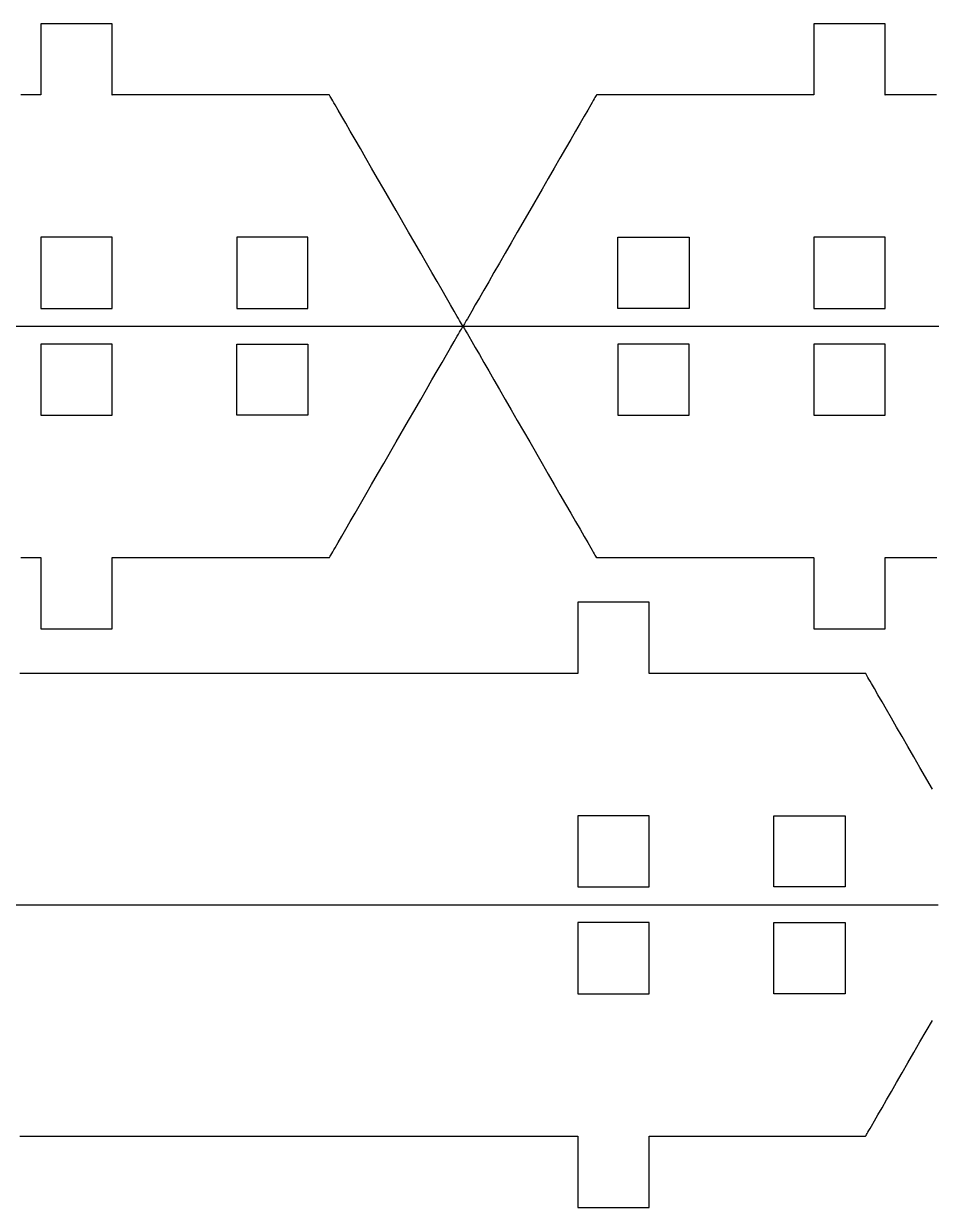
# Model space of a CAD drawing. Header units: millimetres. Extents: x 132 to 771, y 404 to 944.
# Drawn here: x 279.8 to 330.7, y 474.7 to 541.2 of the extents above; entities that cross this region are included whole.
import ezdxf

# ---------------------------------------------------------------- set-up
doc = ezdxf.new("R2010")
doc.units = ezdxf.units.MM
doc.header["$MEASUREMENT"] = 0
doc.layers.get('0').update_dxf_attribs({"linetype": 'CONTINUOUS', "true_color": 0xffffff})

msp = doc.modelspace()

# ---------------------------------------------------------------- linework, layer by layer
at = {"color": 7, "linetype": 'Continuous', "true_color": 0xffffff}
for points in [[(276.662, 524.175), (279.782, 524.175), (282.83, 524.175), (285.775, 524.175), (288.595, 524.175), (289.952, 524.175), (291.267, 524.175), (292.537, 524.175), (293.762, 524.175), (294.937, 524.175), (296.06, 524.175), (297.125, 524.175), (298.13, 524.175), (299.072, 524.175), (299.95, 524.175), (300.76, 524.175), (301.497, 524.175), (302.157, 524.175), (302.742, 524.175), (303.245, 524.175), (303.662, 524.175), (303.995, 524.175), (304.235, 524.175), (304.38, 524.175), (304.43, 524.175), (304.425, 524.185), (304.407, 524.212), (304.382, 524.257), (304.345, 524.32), (304.3, 524.4), (304.245, 524.495), (304.18, 524.607), (304.107, 524.732), (303.937, 525.027), (303.737, 525.372), (303.51, 525.767), (303.257, 526.205), (302.985, 526.68), (302.69, 527.187), (302.38, 527.725), (302.057, 528.285), (301.722, 528.865), (301.38, 529.457), (300.68, 530.67), (299.98, 531.88), (299.637, 532.475), (299.302, 533.052), (298.98, 533.612), (298.67, 534.15), (298.375, 534.657), (298.102, 535.132), (297.85, 535.57), (297.622, 535.962), (297.422, 536.307), (297.252, 536.602), (297.18, 536.727), (297.115, 536.84), (297.06, 536.935), (297.015, 537.012), (296.977, 537.075), (296.952, 537.122), (296.935, 537.15), (296.93, 537.157), (296.92, 537.165), (296.895, 537.165), (296.852, 537.165), (296.792, 537.165), (296.717, 537.165), (296.627, 537.165), (296.405, 537.165), (296.13, 537.165), (295.802, 537.165), (295.432, 537.165), (295.022, 537.165), (294.577, 537.165), (294.1, 537.165), (293.595, 537.165), (293.067, 537.165), (292.522, 537.165), (291.965, 537.165), (290.827, 537.165), (289.687, 537.165), (289.13, 537.165), (288.585, 537.165), (288.057, 537.165), (287.552, 537.165), (287.075, 537.165), (286.627, 537.165), (286.217, 537.165), (285.845, 537.165), (285.52, 537.165), (285.242, 537.165), (285.02, 537.165), (284.93, 537.165), (284.855, 537.165), (284.795, 537.165), (284.75, 537.165), (284.725, 537.165), (284.715, 537.165), (284.725, 537.177), (284.725, 537.21), (284.725, 537.265), (284.725, 537.337), (284.725, 537.427), (284.725, 537.535), (284.725, 537.79), (284.725, 538.092), (284.725, 538.43), (284.725, 538.792), (284.725, 539.165), (284.725, 539.537), (284.725, 539.9), (284.725, 540.237), (284.725, 540.54), (284.725, 540.795), (284.725, 540.902), (284.725, 540.992), (284.725, 541.065), (284.725, 541.12), (284.725, 541.152), (284.725, 541.165), (284.712, 541.165), (284.68, 541.165), (284.625, 541.165), (284.552, 541.165), (284.462, 541.165), (284.355, 541.165), (284.1, 541.165), (283.797, 541.165), (283.46, 541.165), (283.097, 541.165), (282.725, 541.165), (282.352, 541.165), (281.99, 541.165), (281.652, 541.165), (281.35, 541.165), (281.095, 541.165), (280.987, 541.165), (280.897, 541.165), (280.825, 541.165), (280.77, 541.165), (280.737, 541.165), (280.725, 541.165), (280.725, 541.152), (280.725, 541.12), (280.725, 541.065), (280.725, 540.992), (280.725, 540.902), (280.725, 540.795), (280.725, 540.54), (280.725, 540.237), (280.725, 539.9), (280.725, 539.537), (280.725, 539.165), (280.725, 538.792), (280.725, 538.43), (280.725, 538.092), (280.725, 537.79), (280.725, 537.535), (280.725, 537.427), (280.725, 537.337), (280.725, 537.265), (280.725, 537.21), (280.725, 537.177), (280.725, 537.165), (280.71, 537.165), (280.665, 537.165), (280.592, 537.165), (280.49, 537.165), (280.362, 537.165), (280.21, 537.165), (280.03, 537.165), (279.83, 537.165), (279.602, 537.165)], [(331.035, 537.165), (330.69, 537.165), (330.365, 537.165), (330.057, 537.165), (329.77, 537.165), (329.5, 537.165), (329.252, 537.165), (329.027, 537.165), (328.825, 537.165), (328.647, 537.165), (328.492, 537.165), (328.365, 537.165), (328.262, 537.165), (328.19, 537.165), (328.145, 537.165), (328.13, 537.165), (328.137, 537.177), (328.137, 537.21), (328.137, 537.265), (328.137, 537.337), (328.137, 537.427), (328.137, 537.535), (328.137, 537.79), (328.137, 538.092), (328.137, 538.43), (328.137, 538.792), (328.137, 539.165), (328.137, 539.537), (328.137, 539.9), (328.137, 540.237), (328.137, 540.54), (328.137, 540.795), (328.137, 540.902), (328.137, 540.992), (328.137, 541.065), (328.137, 541.12), (328.137, 541.152), (328.137, 541.165), (328.125, 541.165), (328.092, 541.165), (328.037, 541.165), (327.965, 541.165), (327.875, 541.165), (327.767, 541.165), (327.512, 541.165), (327.21, 541.165), (326.872, 541.165), (326.51, 541.165), (326.137, 541.165), (325.765, 541.165), (325.402, 541.165), (325.065, 541.165), (324.762, 541.165), (324.507, 541.165), (324.4, 541.165), (324.31, 541.165), (324.237, 541.165), (324.182, 541.165), (324.15, 541.165), (324.137, 541.165), (324.137, 541.152), (324.137, 541.12), (324.137, 541.065), (324.137, 540.992), (324.137, 540.902), (324.137, 540.795), (324.137, 540.54), (324.137, 540.237), (324.137, 539.9), (324.137, 539.537), (324.137, 539.165), (324.137, 538.792), (324.137, 538.43), (324.137, 538.092), (324.137, 537.79), (324.137, 537.535), (324.137, 537.427), (324.137, 537.337), (324.137, 537.265), (324.137, 537.21), (324.137, 537.177), (324.137, 537.165), (324.127, 537.165), (324.102, 537.165), (324.06, 537.165), (324, 537.165), (323.925, 537.165), (323.835, 537.165), (323.612, 537.165), (323.337, 537.165), (323.01, 537.165), (322.64, 537.165), (322.23, 537.165), (321.782, 537.165), (321.305, 537.165), (320.802, 537.165), (320.275, 537.165), (319.73, 537.165), (319.172, 537.165), (318.032, 537.165), (316.895, 537.165), (316.337, 537.165), (315.792, 537.165), (315.265, 537.165), (314.76, 537.165), (314.282, 537.165), (313.837, 537.165), (313.425, 537.165), (313.055, 537.165), (312.73, 537.165), (312.452, 537.165), (312.23, 537.165), (312.14, 537.165), (312.065, 537.165), (312.007, 537.165), (311.962, 537.165), (311.937, 537.165), (311.927, 537.165), (311.925, 537.155), (311.907, 537.127), (311.882, 537.082), (311.845, 537.02), (311.8, 536.94), (311.745, 536.845), (311.68, 536.732), (311.607, 536.607), (311.437, 536.312), (311.237, 535.965), (311.01, 535.572), (310.757, 535.135), (310.485, 534.66), (310.19, 534.152), (309.88, 533.615), (309.557, 533.055), (309.222, 532.475), (308.88, 531.88), (308.18, 530.67), (307.48, 529.457), (307.137, 528.862), (306.802, 528.282), (306.48, 527.722), (306.17, 527.185), (305.875, 526.677), (305.602, 526.202), (305.35, 525.765), (305.122, 525.37), (304.922, 525.022), (304.752, 524.73), (304.68, 524.602), (304.615, 524.49), (304.56, 524.395), (304.515, 524.315), (304.477, 524.252), (304.452, 524.207), (304.435, 524.177), (304.43, 524.167), (304.435, 524.165), (304.452, 524.137), (304.477, 524.092), (304.515, 524.03), (304.56, 523.95), (304.615, 523.855), (304.68, 523.742), (304.752, 523.617), (304.922, 523.322), (305.122, 522.975), (305.35, 522.582), (305.602, 522.145), (305.875, 521.67), (306.17, 521.162), (306.48, 520.625), (306.802, 520.065), (307.137, 519.485), (307.48, 518.89), (308.18, 517.68), (308.88, 516.467), (309.222, 515.872), (309.557, 515.292), (309.88, 514.732), (310.19, 514.195), (310.485, 513.687), (310.757, 513.212), (311.01, 512.775), (311.237, 512.38), (311.437, 512.032), (311.607, 511.74), (311.68, 511.612), (311.745, 511.5), (311.8, 511.405), (311.845, 511.325), (311.882, 511.262), (311.907, 511.217), (311.925, 511.187), (311.93, 511.177), (311.94, 511.185), (311.965, 511.185), (312.007, 511.185), (312.067, 511.185), (312.142, 511.185), (312.232, 511.185), (312.455, 511.185), (312.73, 511.185), (313.057, 511.185), (313.427, 511.185), (313.837, 511.185), (314.282, 511.185), (314.76, 511.185), (315.265, 511.185), (315.792, 511.185), (316.337, 511.185), (316.895, 511.185), (318.032, 511.185), (319.17, 511.185), (319.727, 511.185), (320.272, 511.185), (320.797, 511.185), (321.302, 511.185), (321.78, 511.185), (322.225, 511.185), (322.635, 511.185), (323.005, 511.185), (323.33, 511.185), (323.605, 511.185), (323.827, 511.185), (323.917, 511.185), (323.99, 511.185), (324.05, 511.185), (324.092, 511.185), (324.117, 511.185), (324.125, 511.185), (324.137, 511.172), (324.137, 511.14), (324.137, 511.085), (324.137, 511.012), (324.137, 510.922), (324.137, 510.815), (324.137, 510.56), (324.137, 510.257), (324.137, 509.92), (324.137, 509.557), (324.137, 509.185), (324.137, 508.812), (324.137, 508.45), (324.137, 508.112), (324.137, 507.81), (324.137, 507.555), (324.137, 507.447), (324.137, 507.357), (324.137, 507.285), (324.137, 507.23), (324.137, 507.197), (324.137, 507.185), (324.15, 507.185), (324.182, 507.185), (324.237, 507.185), (324.31, 507.185), (324.4, 507.185), (324.507, 507.185), (324.762, 507.185), (325.065, 507.185), (325.402, 507.185), (325.765, 507.185), (326.137, 507.185), (326.51, 507.185), (326.872, 507.185), (327.21, 507.185), (327.512, 507.185), (327.767, 507.185), (327.875, 507.185), (327.965, 507.185), (328.037, 507.185), (328.092, 507.185), (328.125, 507.185), (328.137, 507.185), (328.137, 507.197), (328.137, 507.23), (328.137, 507.285), (328.137, 507.357), (328.137, 507.447), (328.137, 507.555), (328.137, 507.81), (328.137, 508.112), (328.137, 508.45), (328.137, 508.812), (328.137, 509.185), (328.137, 509.557), (328.137, 509.92), (328.137, 510.257), (328.137, 510.56), (328.137, 510.815), (328.137, 510.922), (328.137, 511.012), (328.137, 511.085), (328.137, 511.14), (328.137, 511.172), (328.137, 511.185), (328.152, 511.185), (328.197, 511.185), (328.27, 511.185), (328.372, 511.185), (328.5, 511.185), (328.652, 511.185), (328.832, 511.185), (329.032, 511.185), (329.26, 511.185), (329.505, 511.185), (329.775, 511.185), (330.062, 511.185), (330.37, 511.185), (330.695, 511.185), (331.037, 511.185)], [(280.725, 525.175), (280.737, 525.175), (280.77, 525.175), (280.825, 525.175), (280.897, 525.175), (280.987, 525.175), (281.095, 525.175), (281.35, 525.175), (281.652, 525.175), (281.99, 525.175), (282.352, 525.175), (282.725, 525.175), (283.097, 525.175), (283.46, 525.175), (283.797, 525.175), (284.1, 525.175), (284.355, 525.175), (284.462, 525.175), (284.552, 525.175), (284.625, 525.175), (284.68, 525.175), (284.712, 525.175), (284.725, 525.175), (284.725, 525.187), (284.725, 525.22), (284.725, 525.275), (284.725, 525.347), (284.725, 525.437), (284.725, 525.545), (284.725, 525.8), (284.725, 526.102), (284.725, 526.44), (284.725, 526.802), (284.725, 527.175), (284.725, 527.547), (284.725, 527.91), (284.725, 528.247), (284.725, 528.55), (284.725, 528.805), (284.725, 528.912), (284.725, 529.002), (284.725, 529.075), (284.725, 529.13), (284.725, 529.162), (284.725, 529.175), (284.712, 529.175), (284.68, 529.175), (284.625, 529.175), (284.552, 529.175), (284.462, 529.175), (284.355, 529.175), (284.1, 529.175), (283.797, 529.175), (283.46, 529.175), (283.097, 529.175), (282.725, 529.175), (282.352, 529.175), (281.99, 529.175), (281.652, 529.175), (281.35, 529.175), (281.095, 529.175), (280.987, 529.175), (280.897, 529.175), (280.825, 529.175), (280.77, 529.175), (280.737, 529.175), (280.725, 529.175), (280.725, 529.162), (280.725, 529.13), (280.725, 529.075), (280.725, 529.002), (280.725, 528.912), (280.725, 528.805), (280.725, 528.55), (280.725, 528.247), (280.725, 527.91), (280.725, 527.547), (280.725, 527.175), (280.725, 526.802), (280.725, 526.44), (280.725, 526.102), (280.725, 525.8), (280.725, 525.545), (280.725, 525.437), (280.725, 525.347), (280.725, 525.275), (280.725, 525.22), (280.725, 525.187), (280.725, 525.175)], [(295.725, 525.175), (295.725, 525.187), (295.725, 525.22), (295.725, 525.275), (295.725, 525.347), (295.725, 525.437), (295.725, 525.545), (295.725, 525.8), (295.725, 526.102), (295.725, 526.44), (295.725, 526.802), (295.725, 527.175), (295.725, 527.547), (295.725, 527.91), (295.725, 528.247), (295.725, 528.55), (295.725, 528.805), (295.725, 528.912), (295.725, 529.002), (295.725, 529.075), (295.725, 529.13), (295.725, 529.162), (295.725, 529.175), (295.712, 529.175), (295.68, 529.175), (295.625, 529.175), (295.552, 529.175), (295.462, 529.175), (295.355, 529.175), (295.1, 529.175), (294.797, 529.175), (294.46, 529.175), (294.097, 529.175), (293.725, 529.175), (293.352, 529.175), (292.99, 529.175), (292.652, 529.175), (292.35, 529.175), (292.095, 529.175), (291.987, 529.175), (291.897, 529.175), (291.825, 529.175), (291.77, 529.175), (291.737, 529.175), (291.725, 529.175), (291.725, 529.162), (291.725, 529.13), (291.725, 529.075), (291.725, 529.002), (291.725, 528.912), (291.725, 528.805), (291.725, 528.55), (291.725, 528.247), (291.725, 527.91), (291.725, 527.547), (291.725, 527.175), (291.725, 526.802), (291.725, 526.44), (291.725, 526.102), (291.725, 525.8), (291.725, 525.545), (291.725, 525.437), (291.725, 525.347), (291.725, 525.275), (291.725, 525.22), (291.725, 525.187), (291.725, 525.175), (291.737, 525.175), (291.77, 525.175), (291.825, 525.175), (291.897, 525.175), (291.987, 525.175), (292.095, 525.175), (292.35, 525.175), (292.652, 525.175), (292.99, 525.175), (293.352, 525.175), (293.725, 525.175), (294.097, 525.175), (294.46, 525.175), (294.797, 525.175), (295.1, 525.175), (295.355, 525.175), (295.462, 525.175), (295.552, 525.175), (295.625, 525.175), (295.68, 525.175), (295.712, 525.175), (295.725, 525.175)], [(313.137, 525.175), (313.137, 525.187), (313.137, 525.22), (313.137, 525.275), (313.137, 525.347), (313.137, 525.437), (313.137, 525.545), (313.137, 525.8), (313.137, 526.102), (313.137, 526.44), (313.137, 526.802), (313.137, 527.175), (313.137, 527.547), (313.137, 527.91), (313.137, 528.247), (313.137, 528.55), (313.137, 528.805), (313.137, 528.912), (313.137, 529.002), (313.137, 529.075), (313.137, 529.13), (313.137, 529.162), (313.137, 529.175), (313.15, 529.175), (313.182, 529.175), (313.237, 529.175), (313.31, 529.175), (313.4, 529.175), (313.507, 529.175), (313.762, 529.175), (314.065, 529.175), (314.402, 529.175), (314.765, 529.175), (315.137, 529.175), (315.51, 529.175), (315.872, 529.175), (316.21, 529.175), (316.512, 529.175), (316.767, 529.175), (316.875, 529.175), (316.965, 529.175), (317.037, 529.175), (317.092, 529.175), (317.125, 529.175), (317.137, 529.175), (317.137, 529.162), (317.137, 529.13), (317.137, 529.075), (317.137, 529.002), (317.137, 528.912), (317.137, 528.805), (317.137, 528.55), (317.137, 528.247), (317.137, 527.91), (317.137, 527.547), (317.137, 527.175), (317.137, 526.802), (317.137, 526.44), (317.137, 526.102), (317.137, 525.8), (317.137, 525.545), (317.137, 525.437), (317.137, 525.347), (317.137, 525.275), (317.137, 525.22), (317.137, 525.187), (317.137, 525.175), (317.125, 525.175), (317.092, 525.175), (317.037, 525.175), (316.965, 525.175), (316.875, 525.175), (316.767, 525.175), (316.512, 525.175), (316.21, 525.175), (315.872, 525.175), (315.51, 525.175), (315.137, 525.175), (314.765, 525.175), (314.402, 525.175), (314.065, 525.175), (313.762, 525.175), (313.507, 525.175), (313.4, 525.175), (313.31, 525.175), (313.237, 525.175), (313.182, 525.175), (313.15, 525.175), (313.137, 525.175)], [(324.137, 525.175), (324.15, 525.175), (324.182, 525.175), (324.237, 525.175), (324.31, 525.175), (324.4, 525.175), (324.507, 525.175), (324.762, 525.175), (325.065, 525.175), (325.402, 525.175), (325.765, 525.175), (326.137, 525.175), (326.51, 525.175), (326.872, 525.175), (327.21, 525.175), (327.512, 525.175), (327.767, 525.175), (327.875, 525.175), (327.965, 525.175), (328.037, 525.175), (328.092, 525.175), (328.125, 525.175), (328.137, 525.175), (328.137, 525.187), (328.137, 525.22), (328.137, 525.275), (328.137, 525.347), (328.137, 525.437), (328.137, 525.545), (328.137, 525.8), (328.137, 526.102), (328.137, 526.44), (328.137, 526.802), (328.137, 527.175), (328.137, 527.547), (328.137, 527.91), (328.137, 528.247), (328.137, 528.55), (328.137, 528.805), (328.137, 528.912), (328.137, 529.002), (328.137, 529.075), (328.137, 529.13), (328.137, 529.162), (328.137, 529.175), (328.125, 529.175), (328.092, 529.175), (328.037, 529.175), (327.965, 529.175), (327.875, 529.175), (327.767, 529.175), (327.512, 529.175), (327.21, 529.175), (326.872, 529.175), (326.51, 529.175), (326.137, 529.175), (325.765, 529.175), (325.402, 529.175), (325.065, 529.175), (324.762, 529.175), (324.507, 529.175), (324.4, 529.175), (324.31, 529.175), (324.237, 529.175), (324.182, 529.175), (324.15, 529.175), (324.137, 529.175), (324.137, 529.162), (324.137, 529.13), (324.137, 529.075), (324.137, 529.002), (324.137, 528.912), (324.137, 528.805), (324.137, 528.55), (324.137, 528.247), (324.137, 527.91), (324.137, 527.547), (324.137, 527.175), (324.137, 526.802), (324.137, 526.44), (324.137, 526.102), (324.137, 525.8), (324.137, 525.545), (324.137, 525.437), (324.137, 525.347), (324.137, 525.275), (324.137, 525.22), (324.137, 525.187), (324.137, 525.175)], [(279.6, 511.185), (279.825, 511.185), (280.027, 511.185), (280.205, 511.185), (280.36, 511.185), (280.487, 511.185), (280.587, 511.185), (280.66, 511.185), (280.705, 511.185), (280.72, 511.185), (280.725, 511.172), (280.725, 511.14), (280.725, 511.085), (280.725, 511.012), (280.725, 510.922), (280.725, 510.815), (280.725, 510.56), (280.725, 510.257), (280.725, 509.92), (280.725, 509.557), (280.725, 509.185), (280.725, 508.812), (280.725, 508.45), (280.725, 508.112), (280.725, 507.81), (280.725, 507.555), (280.725, 507.447), (280.725, 507.357), (280.725, 507.285), (280.725, 507.23), (280.725, 507.197), (280.725, 507.185), (280.737, 507.185), (280.77, 507.185), (280.825, 507.185), (280.897, 507.185), (280.987, 507.185), (281.095, 507.185), (281.35, 507.185), (281.652, 507.185), (281.99, 507.185), (282.352, 507.185), (282.725, 507.185), (283.097, 507.185), (283.46, 507.185), (283.797, 507.185), (284.1, 507.185), (284.355, 507.185), (284.462, 507.185), (284.552, 507.185), (284.625, 507.185), (284.68, 507.185), (284.712, 507.185), (284.725, 507.185), (284.725, 507.197), (284.725, 507.23), (284.725, 507.285), (284.725, 507.357), (284.725, 507.447), (284.725, 507.555), (284.725, 507.81), (284.725, 508.112), (284.725, 508.45), (284.725, 508.812), (284.725, 509.185), (284.725, 509.557), (284.725, 509.92), (284.725, 510.257), (284.725, 510.56), (284.725, 510.815), (284.725, 510.922), (284.725, 511.012), (284.725, 511.085), (284.725, 511.14), (284.725, 511.172), (284.725, 511.185), (284.735, 511.185), (284.76, 511.185), (284.802, 511.185), (284.862, 511.185), (284.937, 511.185), (285.027, 511.185), (285.25, 511.185), (285.525, 511.185), (285.852, 511.185), (286.222, 511.185), (286.632, 511.185), (287.077, 511.185), (287.555, 511.185), (288.06, 511.185), (288.587, 511.185), (289.13, 511.185), (289.69, 511.185), (290.827, 511.185), (291.965, 511.185), (292.522, 511.185), (293.067, 511.185), (293.595, 511.185), (294.097, 511.185), (294.575, 511.185), (295.022, 511.185), (295.432, 511.185), (295.802, 511.185), (296.127, 511.185), (296.402, 511.185), (296.625, 511.185), (296.715, 511.185), (296.79, 511.185), (296.85, 511.185), (296.892, 511.185), (296.917, 511.185), (296.927, 511.185), (296.935, 511.195), (296.952, 511.222), (296.977, 511.267), (297.015, 511.33), (297.06, 511.41), (297.115, 511.505), (297.18, 511.617), (297.252, 511.742), (297.422, 512.037), (297.622, 512.382), (297.85, 512.777), (298.102, 513.215), (298.375, 513.69), (298.67, 514.197), (298.98, 514.735), (299.302, 515.295), (299.637, 515.875), (299.98, 516.467), (300.68, 517.68), (301.38, 518.89), (301.722, 519.485), (302.057, 520.062), (302.38, 520.622), (302.69, 521.16), (302.985, 521.667), (303.257, 522.142), (303.51, 522.58), (303.737, 522.972), (303.937, 523.317), (304.107, 523.612), (304.18, 523.737), (304.245, 523.85), (304.3, 523.945), (304.345, 524.022), (304.382, 524.085), (304.407, 524.132), (304.425, 524.16), (304.43, 524.167), (304.48, 524.175), (304.625, 524.175), (304.865, 524.175), (305.197, 524.175), (305.615, 524.175), (306.117, 524.175), (306.702, 524.175), (307.362, 524.175), (308.1, 524.175), (308.91, 524.175), (309.787, 524.175), (310.73, 524.175), (311.735, 524.175), (312.8, 524.175), (313.922, 524.175), (315.097, 524.175), (316.322, 524.175), (317.592, 524.175), (318.907, 524.175), (320.265, 524.175), (323.085, 524.175), (326.03, 524.175), (329.077, 524.175), (332.197, 524.175)], [(284.725, 523.175), (284.712, 523.175), (284.68, 523.175), (284.625, 523.175), (284.552, 523.175), (284.462, 523.175), (284.355, 523.175), (284.1, 523.175), (283.797, 523.175), (283.46, 523.175), (283.097, 523.175), (282.725, 523.175), (282.352, 523.175), (281.99, 523.175), (281.652, 523.175), (281.35, 523.175), (281.095, 523.175), (280.987, 523.175), (280.897, 523.175), (280.825, 523.175), (280.77, 523.175), (280.737, 523.175), (280.725, 523.175), (280.725, 523.162), (280.725, 523.13), (280.725, 523.075), (280.725, 523.002), (280.725, 522.912), (280.725, 522.805), (280.725, 522.55), (280.725, 522.247), (280.725, 521.91), (280.725, 521.547), (280.725, 521.175), (280.725, 520.802), (280.725, 520.44), (280.725, 520.102), (280.725, 519.8), (280.725, 519.545), (280.725, 519.437), (280.725, 519.347), (280.725, 519.275), (280.725, 519.22), (280.725, 519.187), (280.725, 519.175), (280.737, 519.175), (280.77, 519.175), (280.825, 519.175), (280.897, 519.175), (280.987, 519.175), (281.095, 519.175), (281.35, 519.175), (281.652, 519.175), (281.99, 519.175), (282.352, 519.175), (282.725, 519.175), (283.097, 519.175), (283.46, 519.175), (283.797, 519.175), (284.1, 519.175), (284.355, 519.175), (284.462, 519.175), (284.552, 519.175), (284.625, 519.175), (284.68, 519.175), (284.712, 519.175), (284.725, 519.175), (284.725, 519.187), (284.725, 519.22), (284.725, 519.275), (284.725, 519.347), (284.725, 519.437), (284.725, 519.545), (284.725, 519.8), (284.725, 520.102), (284.725, 520.44), (284.725, 520.802), (284.725, 521.175), (284.725, 521.547), (284.725, 521.91), (284.725, 522.247), (284.725, 522.55), (284.725, 522.805), (284.725, 522.912), (284.725, 523.002), (284.725, 523.075), (284.725, 523.13), (284.725, 523.162), (284.725, 523.175)], [(295.725, 523.175), (295.725, 523.162), (295.725, 523.13), (295.725, 523.075), (295.725, 523.002), (295.725, 522.912), (295.725, 522.805), (295.725, 522.55), (295.725, 522.247), (295.725, 521.91), (295.725, 521.547), (295.725, 521.175), (295.725, 520.802), (295.725, 520.44), (295.725, 520.102), (295.725, 519.8), (295.725, 519.545), (295.725, 519.437), (295.725, 519.347), (295.725, 519.275), (295.725, 519.22), (295.725, 519.187), (295.725, 519.175), (295.712, 519.175), (295.68, 519.175), (295.625, 519.175), (295.552, 519.175), (295.462, 519.175), (295.355, 519.175), (295.1, 519.175), (294.797, 519.175), (294.46, 519.175), (294.097, 519.175), (293.725, 519.175), (293.352, 519.175), (292.99, 519.175), (292.652, 519.175), (292.35, 519.175), (292.095, 519.175), (291.987, 519.175), (291.897, 519.175), (291.825, 519.175), (291.77, 519.175), (291.737, 519.175), (291.725, 519.175), (291.725, 519.187), (291.725, 519.22), (291.725, 519.275), (291.725, 519.347), (291.725, 519.437), (291.725, 519.545), (291.725, 519.8), (291.725, 520.102), (291.725, 520.44), (291.725, 520.802), (291.725, 521.175), (291.725, 521.547), (291.725, 521.91), (291.725, 522.247), (291.725, 522.55), (291.725, 522.805), (291.725, 522.912), (291.725, 523.002), (291.725, 523.075), (291.725, 523.13), (291.725, 523.162), (291.725, 523.175), (291.737, 523.175), (291.77, 523.175), (291.825, 523.175), (291.897, 523.175), (291.987, 523.175), (292.095, 523.175), (292.35, 523.175), (292.652, 523.175), (292.99, 523.175), (293.352, 523.175), (293.725, 523.175), (294.097, 523.175), (294.46, 523.175), (294.797, 523.175), (295.1, 523.175), (295.355, 523.175), (295.462, 523.175), (295.552, 523.175), (295.625, 523.175), (295.68, 523.175), (295.712, 523.175), (295.725, 523.175)], [(313.137, 523.175), (313.137, 523.162), (313.137, 523.13), (313.137, 523.075), (313.137, 523.002), (313.137, 522.912), (313.137, 522.805), (313.137, 522.55), (313.137, 522.247), (313.137, 521.91), (313.137, 521.547), (313.137, 521.175), (313.137, 520.802), (313.137, 520.44), (313.137, 520.102), (313.137, 519.8), (313.137, 519.545), (313.137, 519.437), (313.137, 519.347), (313.137, 519.275), (313.137, 519.22), (313.137, 519.187), (313.137, 519.175), (313.15, 519.175), (313.182, 519.175), (313.237, 519.175), (313.31, 519.175), (313.4, 519.175), (313.507, 519.175), (313.762, 519.175), (314.065, 519.175), (314.402, 519.175), (314.765, 519.175), (315.137, 519.175), (315.51, 519.175), (315.872, 519.175), (316.21, 519.175), (316.512, 519.175), (316.767, 519.175), (316.875, 519.175), (316.965, 519.175), (317.037, 519.175), (317.092, 519.175), (317.125, 519.175), (317.137, 519.175), (317.137, 519.187), (317.137, 519.22), (317.137, 519.275), (317.137, 519.347), (317.137, 519.437), (317.137, 519.545), (317.137, 519.8), (317.137, 520.102), (317.137, 520.44), (317.137, 520.802), (317.137, 521.175), (317.137, 521.547), (317.137, 521.91), (317.137, 522.247), (317.137, 522.55), (317.137, 522.805), (317.137, 522.912), (317.137, 523.002), (317.137, 523.075), (317.137, 523.13), (317.137, 523.162), (317.137, 523.175), (317.125, 523.175), (317.092, 523.175), (317.037, 523.175), (316.965, 523.175), (316.875, 523.175), (316.767, 523.175), (316.512, 523.175), (316.21, 523.175), (315.872, 523.175), (315.51, 523.175), (315.137, 523.175), (314.765, 523.175), (314.402, 523.175), (314.065, 523.175), (313.762, 523.175), (313.507, 523.175), (313.4, 523.175), (313.31, 523.175), (313.237, 523.175), (313.182, 523.175), (313.15, 523.175), (313.137, 523.175)], [(328.137, 523.175), (328.125, 523.175), (328.092, 523.175), (328.037, 523.175), (327.965, 523.175), (327.875, 523.175), (327.767, 523.175), (327.512, 523.175), (327.21, 523.175), (326.872, 523.175), (326.51, 523.175), (326.137, 523.175), (325.765, 523.175), (325.402, 523.175), (325.065, 523.175), (324.762, 523.175), (324.507, 523.175), (324.4, 523.175), (324.31, 523.175), (324.237, 523.175), (324.182, 523.175), (324.15, 523.175), (324.137, 523.175), (324.137, 523.162), (324.137, 523.13), (324.137, 523.075), (324.137, 523.002), (324.137, 522.912), (324.137, 522.805), (324.137, 522.55), (324.137, 522.247), (324.137, 521.91), (324.137, 521.547), (324.137, 521.175), (324.137, 520.802), (324.137, 520.44), (324.137, 520.102), (324.137, 519.8), (324.137, 519.545), (324.137, 519.437), (324.137, 519.347), (324.137, 519.275), (324.137, 519.22), (324.137, 519.187), (324.137, 519.175), (324.15, 519.175), (324.182, 519.175), (324.237, 519.175), (324.31, 519.175), (324.4, 519.175), (324.507, 519.175), (324.762, 519.175), (325.065, 519.175), (325.402, 519.175), (325.765, 519.175), (326.137, 519.175), (326.51, 519.175), (326.872, 519.175), (327.21, 519.175), (327.512, 519.175), (327.767, 519.175), (327.875, 519.175), (327.965, 519.175), (328.037, 519.175), (328.092, 519.175), (328.125, 519.175), (328.137, 519.175), (328.137, 519.187), (328.137, 519.22), (328.137, 519.275), (328.137, 519.347), (328.137, 519.437), (328.137, 519.545), (328.137, 519.8), (328.137, 520.102), (328.137, 520.44), (328.137, 520.802), (328.137, 521.175), (328.137, 521.547), (328.137, 521.91), (328.137, 522.247), (328.137, 522.55), (328.137, 522.805), (328.137, 522.912), (328.137, 523.002), (328.137, 523.075), (328.137, 523.13), (328.137, 523.162), (328.137, 523.175)], [(330.797, 498.192), (330.097, 499.402), (329.755, 499.997), (329.42, 500.575), (329.097, 501.135), (328.787, 501.672), (328.492, 502.18), (328.22, 502.655), (327.967, 503.092), (327.74, 503.485), (327.54, 503.83), (327.37, 504.125), (327.297, 504.25), (327.232, 504.362), (327.177, 504.457), (327.132, 504.535), (327.095, 504.597), (327.07, 504.645), (327.052, 504.672), (327.047, 504.68), (327.037, 504.687), (327.012, 504.687), (326.97, 504.687), (326.91, 504.687), (326.837, 504.687), (326.747, 504.687), (326.525, 504.687), (326.25, 504.687), (325.925, 504.687), (325.557, 504.687), (325.147, 504.687), (324.702, 504.687), (324.227, 504.687), (323.725, 504.687), (323.2, 504.687), (322.657, 504.687), (322.102, 504.687), (320.967, 504.687), (319.832, 504.687), (319.277, 504.687), (318.735, 504.687), (318.21, 504.687), (317.707, 504.687), (317.23, 504.687), (316.785, 504.687), (316.377, 504.687), (316.007, 504.687), (315.682, 504.687), (315.407, 504.687), (315.185, 504.687), (315.095, 504.687), (315.02, 504.687), (314.96, 504.687), (314.917, 504.687), (314.89, 504.687), (314.882, 504.687), (314.89, 504.7), (314.89, 504.732), (314.89, 504.787), (314.89, 504.86), (314.89, 504.95), (314.89, 505.057), (314.89, 505.312), (314.89, 505.615), (314.89, 505.952), (314.89, 506.315), (314.89, 506.687), (314.89, 507.06), (314.89, 507.422), (314.89, 507.76), (314.89, 508.062), (314.89, 508.317), (314.89, 508.425), (314.89, 508.515), (314.89, 508.587), (314.89, 508.642), (314.89, 508.675), (314.89, 508.687), (314.877, 508.687), (314.845, 508.687), (314.79, 508.687), (314.717, 508.687), (314.627, 508.687), (314.52, 508.687), (314.265, 508.687), (313.962, 508.687), (313.625, 508.687), (313.262, 508.687), (312.89, 508.687), (312.517, 508.687), (312.155, 508.687), (311.817, 508.687), (311.515, 508.687), (311.26, 508.687), (311.152, 508.687), (311.062, 508.687), (310.99, 508.687), (310.935, 508.687), (310.902, 508.687), (310.89, 508.687), (310.89, 508.675), (310.89, 508.642), (310.89, 508.587), (310.89, 508.515), (310.89, 508.425), (310.89, 508.317), (310.89, 508.062), (310.89, 507.76), (310.89, 507.422), (310.89, 507.06), (310.89, 506.687), (310.89, 506.315), (310.89, 505.952), (310.89, 505.615), (310.89, 505.312), (310.89, 505.057), (310.89, 504.95), (310.89, 504.86), (310.89, 504.787), (310.89, 504.732), (310.89, 504.7), (310.89, 504.687), (310.867, 504.687), (310.797, 504.687), (310.682, 504.687), (310.525, 504.687), (310.327, 504.687), (310.087, 504.687), (309.81, 504.687), (309.497, 504.687), (309.147, 504.687), (308.762, 504.687), (308.345, 504.687), (307.897, 504.687), (307.42, 504.687), (306.912, 504.687), (306.38, 504.687), (305.822, 504.687), (305.242, 504.687), (304.637, 504.687), (304.012, 504.687), (303.37, 504.687), (302.707, 504.687), (302.03, 504.687), (300.63, 504.687), (299.182, 504.687), (297.7, 504.687), (296.195, 504.687), (294.675, 504.687), (293.157, 504.687), (291.652, 504.687), (290.17, 504.687), (288.722, 504.687), (287.322, 504.687), (286.645, 504.687), (285.982, 504.687), (285.34, 504.687), (284.715, 504.687), (284.11, 504.687), (283.527, 504.687), (282.97, 504.687), (282.437, 504.687), (281.932, 504.687), (281.455, 504.687), (281.005, 504.687), (280.59, 504.687), (280.205, 504.687), (279.855, 504.687), (279.54, 504.687)], [(310.89, 492.697), (310.902, 492.697), (310.935, 492.697), (310.99, 492.697), (311.062, 492.697), (311.152, 492.697), (311.26, 492.697), (311.515, 492.697), (311.817, 492.697), (312.155, 492.697), (312.517, 492.697), (312.89, 492.697), (313.262, 492.697), (313.625, 492.697), (313.962, 492.697), (314.265, 492.697), (314.52, 492.697), (314.627, 492.697), (314.717, 492.697), (314.79, 492.697), (314.845, 492.697), (314.877, 492.697), (314.89, 492.697), (314.89, 492.71), (314.89, 492.742), (314.89, 492.797), (314.89, 492.87), (314.89, 492.96), (314.89, 493.067), (314.89, 493.322), (314.89, 493.625), (314.89, 493.962), (314.89, 494.325), (314.89, 494.697), (314.89, 495.07), (314.89, 495.432), (314.89, 495.77), (314.89, 496.072), (314.89, 496.327), (314.89, 496.435), (314.89, 496.525), (314.89, 496.597), (314.89, 496.652), (314.89, 496.685), (314.89, 496.697), (314.877, 496.697), (314.845, 496.697), (314.79, 496.697), (314.717, 496.697), (314.627, 496.697), (314.52, 496.697), (314.265, 496.697), (313.962, 496.697), (313.625, 496.697), (313.262, 496.697), (312.89, 496.697), (312.517, 496.697), (312.155, 496.697), (311.817, 496.697), (311.515, 496.697), (311.26, 496.697), (311.152, 496.697), (311.062, 496.697), (310.99, 496.697), (310.935, 496.697), (310.902, 496.697), (310.89, 496.697), (310.89, 496.685), (310.89, 496.652), (310.89, 496.597), (310.89, 496.525), (310.89, 496.435), (310.89, 496.327), (310.89, 496.072), (310.89, 495.77), (310.89, 495.432), (310.89, 495.07), (310.89, 494.697), (310.89, 494.325), (310.89, 493.962), (310.89, 493.625), (310.89, 493.322), (310.89, 493.067), (310.89, 492.96), (310.89, 492.87), (310.89, 492.797), (310.89, 492.742), (310.89, 492.71), (310.89, 492.697)], [(325.89, 496.697), (325.89, 496.685), (325.89, 496.652), (325.89, 496.597), (325.89, 496.525), (325.89, 496.435), (325.89, 496.327), (325.89, 496.072), (325.89, 495.77), (325.89, 495.432), (325.89, 495.07), (325.89, 494.697), (325.89, 494.325), (325.89, 493.962), (325.89, 493.625), (325.89, 493.322), (325.89, 493.067), (325.89, 492.96), (325.89, 492.87), (325.89, 492.797), (325.89, 492.742), (325.89, 492.71), (325.89, 492.697), (325.877, 492.697), (325.845, 492.697), (325.79, 492.697), (325.717, 492.697), (325.627, 492.697), (325.52, 492.697), (325.265, 492.697), (324.962, 492.697), (324.625, 492.697), (324.262, 492.697), (323.89, 492.697), (323.517, 492.697), (323.155, 492.697), (322.817, 492.697), (322.515, 492.697), (322.26, 492.697), (322.152, 492.697), (322.062, 492.697), (321.99, 492.697), (321.935, 492.697), (321.902, 492.697), (321.89, 492.697), (321.89, 492.71), (321.89, 492.742), (321.89, 492.797), (321.89, 492.87), (321.89, 492.96), (321.89, 493.067), (321.89, 493.322), (321.89, 493.625), (321.89, 493.962), (321.89, 494.325), (321.89, 494.697), (321.89, 495.07), (321.89, 495.432), (321.89, 495.77), (321.89, 496.072), (321.89, 496.327), (321.89, 496.435), (321.89, 496.525), (321.89, 496.597), (321.89, 496.652), (321.89, 496.685), (321.89, 496.697), (321.902, 496.697), (321.935, 496.697), (321.99, 496.697), (322.062, 496.697), (322.152, 496.697), (322.26, 496.697), (322.515, 496.697), (322.817, 496.697), (323.155, 496.697), (323.517, 496.697), (323.89, 496.697), (324.262, 496.697), (324.625, 496.697), (324.962, 496.697), (325.265, 496.697), (325.52, 496.697), (325.627, 496.697), (325.717, 496.697), (325.79, 496.697), (325.845, 496.697), (325.877, 496.697), (325.89, 496.697)], [(276.597, 491.697), (280.037, 491.697), (283.595, 491.697), (287.24, 491.697), (290.945, 491.697), (294.677, 491.697), (298.41, 491.697), (302.115, 491.697), (305.76, 491.697), (309.317, 491.697), (312.757, 491.697), (314.425, 491.697), (316.052, 491.697), (317.637, 491.697), (319.172, 491.697), (320.657, 491.697), (322.087, 491.697), (323.46, 491.697), (324.77, 491.697), (326.015, 491.697), (327.187, 491.697), (328.29, 491.697), (329.315, 491.697), (330.26, 491.697), (331.12, 491.697)], [(314.89, 490.697), (314.877, 490.697), (314.845, 490.697), (314.79, 490.697), (314.717, 490.697), (314.627, 490.697), (314.52, 490.697), (314.265, 490.697), (313.962, 490.697), (313.625, 490.697), (313.262, 490.697), (312.89, 490.697), (312.517, 490.697), (312.155, 490.697), (311.817, 490.697), (311.515, 490.697), (311.26, 490.697), (311.152, 490.697), (311.062, 490.697), (310.99, 490.697), (310.935, 490.697), (310.902, 490.697), (310.89, 490.697), (310.89, 490.685), (310.89, 490.652), (310.89, 490.597), (310.89, 490.525), (310.89, 490.435), (310.89, 490.327), (310.89, 490.072), (310.89, 489.77), (310.89, 489.432), (310.89, 489.07), (310.89, 488.697), (310.89, 488.325), (310.89, 487.962), (310.89, 487.625), (310.89, 487.322), (310.89, 487.067), (310.89, 486.96), (310.89, 486.87), (310.89, 486.797), (310.89, 486.742), (310.89, 486.71), (310.89, 486.697), (310.902, 486.697), (310.935, 486.697), (310.99, 486.697), (311.062, 486.697), (311.152, 486.697), (311.26, 486.697), (311.515, 486.697), (311.817, 486.697), (312.155, 486.697), (312.517, 486.697), (312.89, 486.697), (313.262, 486.697), (313.625, 486.697), (313.962, 486.697), (314.265, 486.697), (314.52, 486.697), (314.627, 486.697), (314.717, 486.697), (314.79, 486.697), (314.845, 486.697), (314.877, 486.697), (314.89, 486.697), (314.89, 486.71), (314.89, 486.742), (314.89, 486.797), (314.89, 486.87), (314.89, 486.96), (314.89, 487.067), (314.89, 487.322), (314.89, 487.625), (314.89, 487.962), (314.89, 488.325), (314.89, 488.697), (314.89, 489.07), (314.89, 489.432), (314.89, 489.77), (314.89, 490.072), (314.89, 490.327), (314.89, 490.435), (314.89, 490.525), (314.89, 490.597), (314.89, 490.652), (314.89, 490.685), (314.89, 490.697)], [(325.89, 486.697), (325.877, 486.697), (325.845, 486.697), (325.79, 486.697), (325.717, 486.697), (325.627, 486.697), (325.52, 486.697), (325.265, 486.697), (324.962, 486.697), (324.625, 486.697), (324.262, 486.697), (323.89, 486.697), (323.517, 486.697), (323.155, 486.697), (322.817, 486.697), (322.515, 486.697), (322.26, 486.697), (322.152, 486.697), (322.062, 486.697), (321.99, 486.697), (321.935, 486.697), (321.902, 486.697), (321.89, 486.697), (321.89, 486.71), (321.89, 486.742), (321.89, 486.797), (321.89, 486.87), (321.89, 486.96), (321.89, 487.067), (321.89, 487.322), (321.89, 487.625), (321.89, 487.962), (321.89, 488.325), (321.89, 488.697), (321.89, 489.07), (321.89, 489.432), (321.89, 489.77), (321.89, 490.072), (321.89, 490.327), (321.89, 490.435), (321.89, 490.525), (321.89, 490.597), (321.89, 490.652), (321.89, 490.685), (321.89, 490.697), (321.902, 490.697), (321.935, 490.697), (321.99, 490.697), (322.062, 490.697), (322.152, 490.697), (322.26, 490.697), (322.515, 490.697), (322.817, 490.697), (323.155, 490.697), (323.517, 490.697), (323.89, 490.697), (324.262, 490.697), (324.625, 490.697), (324.962, 490.697), (325.265, 490.697), (325.52, 490.697), (325.627, 490.697), (325.717, 490.697), (325.79, 490.697), (325.845, 490.697), (325.877, 490.697), (325.89, 490.697), (325.89, 490.685), (325.89, 490.652), (325.89, 490.597), (325.89, 490.525), (325.89, 490.435), (325.89, 490.327), (325.89, 490.072), (325.89, 489.77), (325.89, 489.432), (325.89, 489.07), (325.89, 488.697), (325.89, 488.325), (325.89, 487.962), (325.89, 487.625), (325.89, 487.322), (325.89, 487.067), (325.89, 486.96), (325.89, 486.87), (325.89, 486.797), (325.89, 486.742), (325.89, 486.71), (325.89, 486.697)], [(279.542, 478.707), (279.855, 478.707), (280.205, 478.707), (280.59, 478.707), (281.007, 478.707), (281.455, 478.707), (281.932, 478.707), (282.437, 478.707), (282.972, 478.707), (283.53, 478.707), (284.11, 478.707), (284.715, 478.707), (285.34, 478.707), (285.982, 478.707), (286.645, 478.707), (287.322, 478.707), (288.722, 478.707), (290.17, 478.707), (291.65, 478.707), (293.157, 478.707), (294.675, 478.707), (296.192, 478.707), (297.697, 478.707), (299.18, 478.707), (300.627, 478.707), (302.025, 478.707), (302.702, 478.707), (303.365, 478.707), (304.01, 478.707), (304.632, 478.707), (305.237, 478.707), (305.817, 478.707), (306.375, 478.707), (306.907, 478.707), (307.415, 478.707), (307.89, 478.707), (308.34, 478.707), (308.755, 478.707), (309.14, 478.707), (309.49, 478.707), (309.802, 478.707), (310.08, 478.707), (310.317, 478.707), (310.515, 478.707), (310.672, 478.707), (310.787, 478.707), (310.855, 478.707), (310.877, 478.707), (310.89, 478.695), (310.89, 478.662), (310.89, 478.607), (310.89, 478.535), (310.89, 478.445), (310.89, 478.337), (310.89, 478.082), (310.89, 477.78), (310.89, 477.442), (310.89, 477.08), (310.89, 476.707), (310.89, 476.335), (310.89, 475.972), (310.89, 475.635), (310.89, 475.332), (310.89, 475.077), (310.89, 474.97), (310.89, 474.88), (310.89, 474.807), (310.89, 474.752), (310.89, 474.72), (310.89, 474.707), (310.902, 474.707), (310.935, 474.707), (310.99, 474.707), (311.062, 474.707), (311.152, 474.707), (311.26, 474.707), (311.515, 474.707), (311.817, 474.707), (312.155, 474.707), (312.517, 474.707), (312.89, 474.707), (313.262, 474.707), (313.625, 474.707), (313.962, 474.707), (314.265, 474.707), (314.52, 474.707), (314.627, 474.707), (314.717, 474.707), (314.79, 474.707), (314.845, 474.707), (314.877, 474.707), (314.89, 474.707), (314.89, 474.72), (314.89, 474.752), (314.89, 474.807), (314.89, 474.88), (314.89, 474.97), (314.89, 475.077), (314.89, 475.332), (314.89, 475.635), (314.89, 475.972), (314.89, 476.335), (314.89, 476.707), (314.89, 477.08), (314.89, 477.442), (314.89, 477.78), (314.89, 478.082), (314.89, 478.337), (314.89, 478.445), (314.89, 478.535), (314.89, 478.607), (314.89, 478.662), (314.89, 478.695), (314.89, 478.707), (314.9, 478.707), (314.925, 478.707), (314.967, 478.707), (315.027, 478.707), (315.1, 478.707), (315.19, 478.707), (315.412, 478.707), (315.687, 478.707), (316.012, 478.707), (316.38, 478.707), (316.79, 478.707), (317.235, 478.707), (317.71, 478.707), (318.212, 478.707), (318.737, 478.707), (319.28, 478.707), (319.835, 478.707), (320.967, 478.707), (322.102, 478.707), (322.657, 478.707), (323.2, 478.707), (323.725, 478.707), (324.225, 478.707), (324.702, 478.707), (325.145, 478.707), (325.555, 478.707), (325.922, 478.707), (326.247, 478.707), (326.522, 478.707), (326.742, 478.707), (326.832, 478.707), (326.907, 478.707), (326.965, 478.707), (327.007, 478.707), (327.035, 478.707), (327.042, 478.707), (327.052, 478.717), (327.07, 478.745), (327.095, 478.79), (327.132, 478.852), (327.177, 478.932), (327.232, 479.027), (327.297, 479.14), (327.37, 479.265), (327.54, 479.56), (327.74, 479.905), (327.967, 480.3), (328.22, 480.737), (328.492, 481.212), (328.787, 481.72), (329.097, 482.257), (329.42, 482.817), (329.755, 483.397), (330.097, 483.99), (330.797, 485.202)]]:
    msp.add_lwpolyline(points, dxfattribs=at)

doc.saveas('drawing.dxf')
